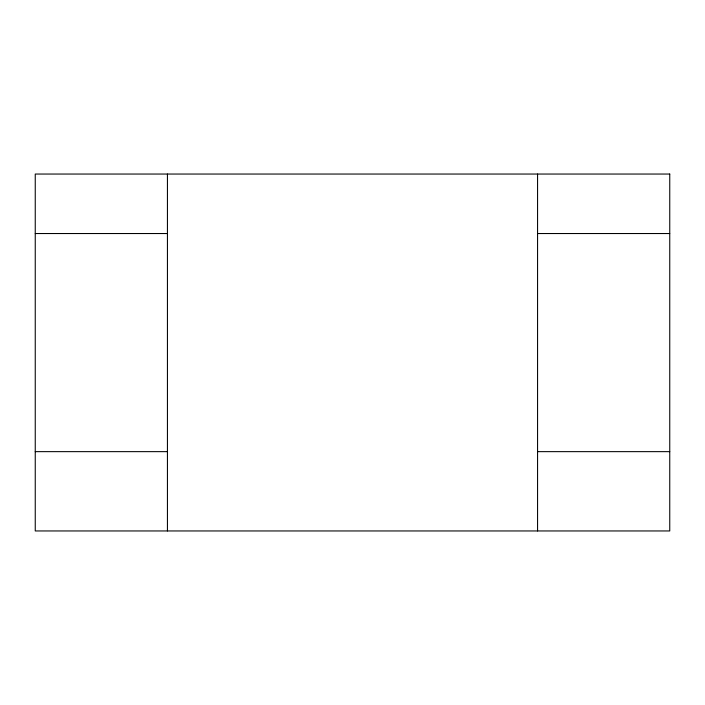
<?xml version="1.0" encoding="UTF-8"?>
<svg xmlns="http://www.w3.org/2000/svg" width="705" height="705" viewBox="0 0 705 705"><rect width="100%" height="100%" fill="white"/><g stroke="black" fill="none" stroke-linecap="round" stroke-linejoin="round"><path stroke-width="1.06" d="M35.25 233.531L167.438 233.531M537.562 233.531L669.75 233.531M35.25 451.641L167.438 451.641M537.562 451.641L669.75 451.641M537.562 174.047L537.562 530.953M167.438 174.047L167.438 530.953M669.75 174.047L35.25 174.047L35.25 530.953L669.75 530.953L669.75 174.047"/></g></svg>
